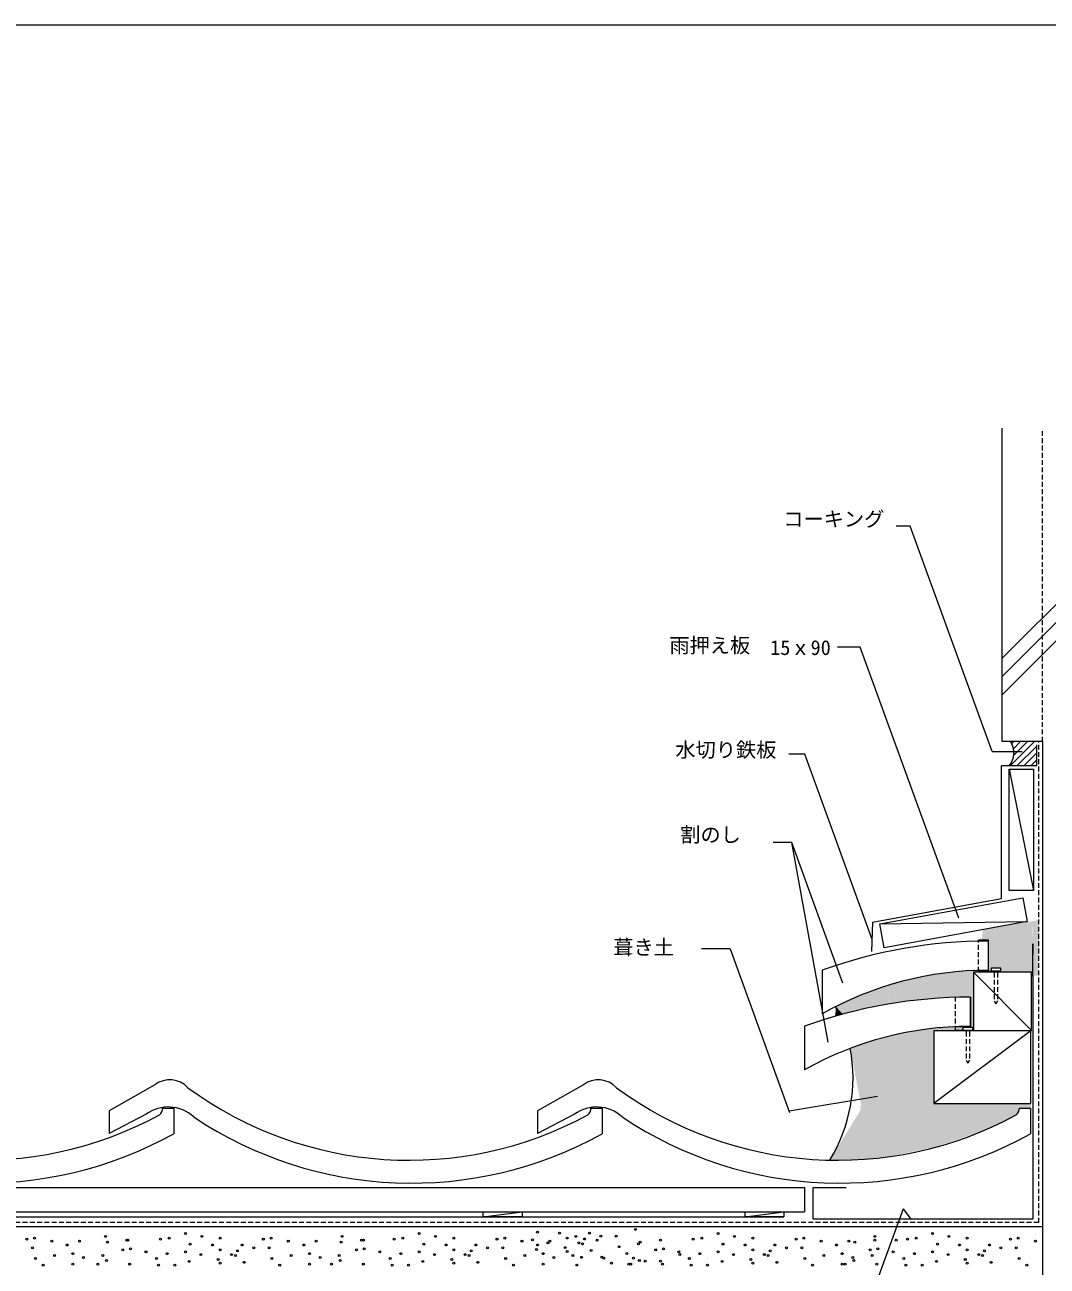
# Model space of a CAD drawing. Units: millimetres, scale not verified. Extents: x -203 to 197, y -138 to 132.
# Drawn here: x -63.6 to 62.8, y -21.9 to 131.6 of the extents above; entities that cross this region are included whole.
import ezdxf
from ezdxf.enums import TextEntityAlignment as Align

# ---------------------------------------------------------------- set-up
doc = ezdxf.new("R2010")
doc.units = ezdxf.units.MM
doc.header["$LTSCALE"] = 0.5
doc.linetypes.add('DASHED1', pattern=[1.8, 1.2, -0.6])
for name, color, linetype, lineweight in [('0-0', 5, 'Continuous', 18), ('1-0', 3, 'Continuous', 18), ('1-1', 7, 'Continuous', 18), ('1-2', 3, 'Continuous', 18), ('1-3', 7, 'Continuous', 18), ('1-4', 7, 'Continuous', 18), ('1-5', 8, 'Continuous', 18)]:
    doc.layers.add(name, color=color, linetype=linetype, lineweight=lineweight)
doc.styles.add('ＭＳ ゴシック', font='')
doc.styles.get('ＭＳ ゴシック').set_extended_font_data('MS Gothic')

msp = doc.modelspace()

# ---------------------------------------------------------------- linework, layer by layer
at = {"layer": '0-0'}
msp.add_line((-203.2432, 131.6351), (196.7568, 131.6351), dxfattribs=at)
at = {"layer": '1-0'}
for p, q in [((35.0315, 14.7194), (35.0315, 9.3194)), ((32.8112, 7.7812), (32.8112, 2.3812)), ((-47.5307, 0.5521), (-53.2024, -2.6729)), ((5.4694, 0.552), (-0.2023, -2.6729)), ((-53.2024, -2.6729), (-53.2024, -5.4729)), ((-46.5918, -2.3301), (-45.2023, -2.3301)), ((-45.2023, -2.3301), (-45.2023, -5.5114)), ((-45.2023, -2.3301), (-45.2023, -5.5114)), ((-0.2023, -2.6729), (-0.2023, -5.4729)), ((6.4082, -2.3301), (7.7977, -2.3301)), ((7.7977, -2.3301), (7.7977, -5.5114)), ((7.7977, -2.3301), (7.7977, -5.5114)), ((7.7978, -2.3301), (7.7978, -5.5114)), ((59.4083, -2.3301), (60.7977, -2.3301)), ((60.7977, -2.3301), (60.7977, -5.5114)), ((60.7977, -2.3301), (60.7977, -5.5114)), ((-48.6299, -3.1042), (-53.2024, -5.4729)), ((4.3702, -3.1042), (-0.2023, -5.4729))]:
    msp.add_line(p, q, dxfattribs=at)
msp.add_lwpolyline([(6.4083, -2.3301), (7.7978, -2.3301), (7.7978, -5.5114)], dxfattribs=at)
for centre, radius, start, end in [((55.5315, -41.8486), 60.168, 90, 109.92029), ((55.5315, -26.8926), 41.612, 90, 119.51465), ((53.3112, -48.7868), 60.168, 90, 109.92029), ((53.3112, -33.8308), 41.612, 90, 119.51465), ((-69.0696, 37.492), 46.2741, 233.73811, 298.51938), ((-45.6908, -1.8964), 3.0627, 42.69055, 126.92075), ((-16.0696, 37.492), 46.2741, 233.73811, 298.51938), ((7.3092, -1.8964), 3.0627, 42.69055, 126.92075), ((36.9304, 37.492), 46.2741, 233.73811, 298.51938), ((-45.8775, -6.8228), 4.6263, 47.12305, 126.50717), ((-47.6316, -2.3595), 1.0402, 309.08185, 1.61447), ((7.1225, -6.8228), 4.6263, 47.12305, 126.50717), ((5.3684, -2.3595), 1.0402, 309.08185, 1.61447), ((5.3684, -2.3595), 1.0402, 309.08185, 1.61447), ((58.3684, -2.3595), 1.0402, 309.08185, 1.61447), ((-68.7627, 36.9313), 48.5435, 236.25316, 299.03502), ((-15.7627, 36.9313), 48.5435, 236.25316, 299.03502), ((37.2373, 36.9313), 48.5435, 236.25316, 299.03502)]:
    msp.add_arc(centre, radius, start, end, dxfattribs=at)
at = {"layer": '1-1'}
for p, q in [((57.2703, 42.9993), (57.2703, 81.7703)), ((62.2703, 42.9993), (57.2703, 42.9993)), ((62.2703, 42.9993), (62.2703, -27.0007)), ((58.1572, 39.5768), (61.1572, 24.5768)), ((42.1257, 20.437), (60.3716, 20.7292)), ((55.5891, 18.4271), (54.3651, 18.4271)), ((55.5891, 14.5537), (55.5891, 18.4271)), ((53.7193, 14.4725), (60.9193, 7.2725)), ((56.8338, 14.5437), (54.3544, 14.5437)), ((56.301, 14.6565), (56.301, 14.4367)), ((56.701, 14.6565), (56.701, 14.4367)), ((60.8215, 7.2368), (48.8215, -1.7632)), ((52.4322, 7.6212), (52.4322, 7.3212)), ((52.8322, 7.3212), (52.8322, 7.1015)), ((53.2322, 7.3212), (53.2322, 7.1015)), ((-83.6866, -12.1735), (32.8331, -12.1735)), ((32.8331, -12.1735), (32.8331, -15.1735)), ((-143.5135, -15.1735), (32.8331, -15.1735)), ((-6.9049, -15.7736), (-2.1049, -15.1736)), ((25.4762, -15.7736), (30.2762, -15.1736)), ((-143.5135, -15.7736), (30.2762, -15.7736)), ((62.2703, -17.0007), (-143.5135, -17.0007))]:
    msp.add_line(p, q, dxfattribs=at)
at = {"layer": '1-1', "linetype": 'DASHED1'}
for p, q in [((62.2703, 42.9993), (62.2703, 81.5472)), ((54.3651, 14.5437), (54.3651, 18.4271)), ((54.3546, 14.5421), (54.3544, 14.5437)), ((56.301, 14.4367), (56.301, 10.9381)), ((56.301, 10.9381), (56.501, 10.5624)), ((52.8322, 7.1015), (52.8322, 3.6028)), ((52.8322, 3.6028), (53.0322, 3.2271))]:
    msp.add_line(p, q, dxfattribs=at)
at = {"layer": '1-1', "color": 3, "linetype": 'DASHED1'}
for q in [(61.8058, 42.9993), (-143.5135, -16.5014)]:
    msp.add_line((61.8058, -16.5014), q, dxfattribs=at)
at = {"layer": '1-1', "color": 3}
for p, q in [((61.5533, 39.9993), (57.1794, 39.9993)), ((41.2418, 20.6636), (41.1322, 17.0478)), ((61.072, 13.9737), (61.072, -16.0263)), ((33.8881, -16.0263), (61.072, -16.0263))]:
    msp.add_line(p, q, dxfattribs=at)
for points in [[(41.2418, 20.6636), (57.1794, 23.5829), (57.1794, 39.9993)], [(61.072, 13.9737), (61.072, 17.9722), (61.072, 16.6408)], [(33.8881, -16.0263), (33.8881, -12.1735), (37.997, -12.1735)]]:
    msp.add_lwpolyline(points, dxfattribs=at)
at = {"layer": '1-1'}
for points in [[(58.1572, 24.5768), (58.1572, 39.5768), (61.1572, 39.5768), (61.1572, 24.5768)], [(42.6662, 17.4861), (42.1257, 20.437), (59.8311, 23.6801), (60.3716, 20.7292)], [(53.7193, 7.2725), (60.9193, 7.2725), (60.9193, 14.4725), (53.7193, 14.4725)], [(55.901, 14.6565), (57.101, 14.6565), (57.101, 14.9565), (55.901, 14.9565)], [(48.8215, -1.7632), (60.8215, -1.7632), (60.8215, 7.2368), (48.8215, 7.2368)], [(-6.9049, -15.7736), (-6.9049, -15.1736), (-2.1049, -15.1736), (-2.1049, -15.7736)], [(25.4762, -15.7736), (25.4762, -15.1736), (30.2762, -15.1736), (30.2762, -15.7736)]]:
    msp.add_lwpolyline(points, close=True, dxfattribs=at)
at = {"layer": '1-1', "linetype": 'DASHED1'}
for points in [[(56.701, 14.4367), (56.701, 10.9381), (56.501, 10.5624)], [(51.4639, 11.4383), (51.4639, 7.6988), (51.4639, 7.6803)], [(53.2322, 7.1015), (53.2322, 3.6028), (53.0322, 3.2271)]]:
    msp.add_lwpolyline(points, dxfattribs=at)
at = {"layer": '1-1'}
for points in [[(51.4639, 11.4383), (53.3774, 11.4008), (53.3524, 7.7239), (51.4639, 7.6803)], [(51.4639, 7.7402), (51.4639, 7.3111), (53.615, 7.3111)], [(52.4322, 7.3212), (53.6322, 7.3212), (53.6322, 7.6212), (52.4322, 7.6212)]]:
    msp.add_lwpolyline(points, dxfattribs=at)
at = {"layer": '1-2'}
for p, q in [((55.5315, 18.3194), (55.5315, 14.7194)), ((53.3112, 11.3812), (53.3112, 7.7812))]:
    msp.add_line(p, q, dxfattribs=at)
at = {"layer": '1-2', "color": 7}
msp.add_arc((19.4546, 1.3941), 19.3721, 328.34796, 10.87224, dxfattribs=at)
at = {"layer": '1-3'}
for p, q in [((39.7198, 54.6547), (36.9227, 54.6547)), ((51.9146, 21.1499), (39.7198, 54.6547)), ((32.8626, 41.4317), (30.8788, 41.4317)), ((41.16, 18.6346), (32.8626, 41.4317)), ((31.2585, 30.5034), (28.9362, 30.5034)), ((37.5853, 13.1206), (31.2585, 30.5034)), ((35.7633, 5.8327), (31.2585, 30.5034)), ((23.6168, 17.3719), (20.0862, 17.3719)), ((23.6168, 17.3719), (30.9907, -2.8876)), ((30.9125, -2.6729), (41.8366, -0.8479)), ((45.0329, -14.7914), (22.8373, -75.7731)), ((45.0329, -14.7914), (45.9742, -16.0819))]:
    msp.add_line(p, q, dxfattribs=at)
at = {"layer": '1-3', "color": 3}
msp.add_line((61.5533, 39.9993), (61.5533, 42.5835), dxfattribs=at)
at = {"layer": '1-4'}
for p, q in [((57.2703, 53.294), (85.9459, 81.9696)), ((57.2703, 51.0313), (85.9459, 79.7069)), ((57.2703, 48.7685), (85.9459, 77.4441)), ((45.9124, 69.6163), (44.1516, 69.6163)), ((56.0446, 41.7784), (45.9124, 69.6163)), ((58.2609, 39.9993), (61.2609, 42.9993)), ((58.4614, 42.7453), (58.7153, 42.9993)), ((58.6725, 42.1079), (59.5639, 42.9993)), ((58.6973, 41.2842), (60.4124, 42.9993)), ((56.0446, 41.7784), (59.7355, 41.7784)), ((59.1095, 39.9993), (61.5533, 42.4431)), ((59.958, 39.9993), (61.5533, 41.5946)), ((60.8065, 39.9993), (61.5533, 40.7461))]:
    msp.add_line(p, q, dxfattribs=at)
for centre in [(-62.4324, -18.4337), (-53.6294, -18.1958), (-45.778, -18.4337), (-43.7556, -17.8389), (-41.7333, -18.1958), (-39.473, -18.4337), (-33.1681, -18.4337), (-24.365, -18.1958), (-16.8705, -18.4337), (-14.8482, -17.8389), (-12.8258, -18.1958), (-10.5656, -18.4337), (-4.2607, -18.4337), (-0.2119, -17.6886), (-0.2119, -17.6886), (2.5242, -17.8076), (2.5242, -17.8076), (3.4759, -18.4024), (3.4759, -18.4024), (4.5424, -18.1958), (5.6172, -18.5214), (5.6172, -18.5214), (6.212, -17.8076), (6.212, -17.8076), (7.6395, -18.1645), (7.6395, -18.1645), (9.5429, -18.1645), (9.5429, -18.1645), (11.9221, -17.3318), (20.1263, -18.4337), (22.1486, -17.8389), (24.1709, -18.1958), (26.4312, -18.4337), (32.7361, -18.4337), (41.5392, -18.1958), (46.6545, -18.4337), (48.6768, -17.8389), (50.6991, -18.1958), (52.9594, -18.4337), (59.2643, -18.4337), (-63.3841, -18.5527), (-62.6704, -19.6233), (-62.6704, -19.6233), (-60.2912, -18.7906), (-58.3878, -19.2665), (-58.3878, -19.2665), (-56.8413, -18.7906), (-53.3914, -18.9096), (-53.3914, -18.9096), (-51.4881, -19.8613), (-51.4881, -19.8613), (-51.0122, -18.6717), (-50.8932, -18.6717), (-50.5364, -19.7423), (-50.5364, -19.7423), (-46.8486, -18.5527), (-43.1608, -19.1475), (-43.1608, -19.1475), (-40.4247, -19.2665), (-40.4247, -19.2665), (-39.473, -19.8613), (-39.473, -19.8613), (-37.3317, -19.9802), (-37.3317, -19.9802), (-36.7369, -19.2665), (-36.7369, -19.2665), (-35.3094, -19.6233), (-35.3094, -19.6233), (-34.1198, -18.5527), (-33.406, -19.6233), (-33.406, -19.6233), (-31.0268, -18.7906), (-29.1234, -19.2665), (-29.1234, -19.2665), (-27.577, -18.7906), (-24.484, -18.9096), (-24.484, -18.9096), (-22.5806, -19.8613), (-22.5806, -19.8613), (-21.9858, -18.6717), (-21.7479, -18.6717), (-21.6289, -19.7423), (-21.6289, -19.7423), (-17.9411, -18.5527), (-14.2534, -19.1475), (-14.2534, -19.1475), (-11.5173, -19.2665), (-11.5173, -19.2665), (-10.5656, -19.8613), (-10.5656, -19.8613), (-8.4243, -19.9802), (-8.4243, -19.9802), (-7.8295, -19.2665), (-7.8295, -19.2665), (-6.402, -19.6233), (-6.402, -19.6233), (-5.2124, -18.5527), (-4.4986, -19.6233), (-4.4986, -19.6233), (-2.1194, -18.7906), (-0.8067, -18.6403), (-0.8067, -18.6403), (-0.3308, -19.8299), (-0.3308, -19.8299), (-0.216, -19.2665), (-0.216, -19.2665), (1.0967, -18.9972), (1.0967, -18.9972), (1.3305, -18.7906), (3.238, -19.592), (3.238, -19.592), (3.4759, -20.0679), (3.4759, -20.0679), (4.9034, -18.9972), (4.9034, -18.9972), (5.3793, -19.1162), (5.3793, -19.1162), (6.4499, -19.9489), (6.4499, -19.9489), (7.1595, -18.6717), (9.8998, -19.4731), (9.8998, -19.4731), (12.279, -19.1162), (12.279, -19.1162), (12.5128, -18.9096), (12.5128, -18.9096), (14.4161, -19.8613), (14.4161, -19.8613), (15.0109, -18.6717), (15.3678, -19.7423), (15.3678, -19.7423), (19.0556, -18.5527), (22.7434, -19.1475), (22.7434, -19.1475), (25.4795, -19.2665), (25.4795, -19.2665), (26.4312, -19.8613), (26.4312, -19.8613), (28.5725, -19.9802), (28.5725, -19.9802), (29.1673, -19.2665), (29.1673, -19.2665), (30.5948, -19.6233), (30.5948, -19.6233), (31.7844, -18.5527), (32.4982, -19.6233), (32.4982, -19.6233), (34.8774, -18.7906), (36.7807, -19.2665), (36.7807, -19.2665), (38.3272, -18.7906), (39.041, -18.9096), (39.041, -18.9096), (40.9444, -19.8613), (40.9444, -19.8613), (41.5392, -18.6717), (41.8961, -19.7423), (41.8961, -19.7423), (44.1563, -18.6717), (45.5838, -18.5527), (49.2716, -19.1475), (49.2716, -19.1475), (52.0077, -19.2665), (52.0077, -19.2665), (52.9594, -19.8613), (52.9594, -19.8613), (55.1007, -19.9802), (55.1007, -19.9802), (55.6955, -19.2665), (55.6955, -19.2665), (57.123, -19.6233), (57.123, -19.6233), (58.3126, -18.5527), (59.0264, -19.6233), (59.0264, -19.6233), (61.4056, -18.7906), (-62.3135, -20.9319), (-62.3135, -20.9319), (-59.9343, -20.575), (-59.9343, -20.575), (-57.674, -20.3371), (-57.674, -20.3371), (-56.3655, -20.8129), (-56.3655, -20.8129), (-53.9862, -20.575), (-53.9862, -20.575), (-53.5104, -21.1698), (-53.5104, -21.1698), (-48.633, -20.0992), (-48.633, -20.0992), (-47.3244, -20.9319), (-47.3244, -20.9319), (-46.0159, -20.3371), (-46.0159, -20.3371), (-43.7556, -20.0992), (-43.7556, -20.0992), (-43.2798, -21.2888), (-43.2798, -21.2888), (-41.8522, -20.4561), (-41.8522, -20.4561), (-39.7109, -21.0509), (-39.7109, -21.0509), (-39.473, -21.5267), (-39.473, -21.5267), (-38.0455, -20.4561), (-38.0455, -20.4561), (-37.5697, -20.575), (-37.5697, -20.575), (-36.499, -21.4078), (-36.499, -21.4078), (-33.0492, -20.9319), (-33.0492, -20.9319), (-30.6699, -20.575), (-30.6699, -20.575), (-28.4097, -20.3371), (-28.4097, -20.3371), (-27.1011, -20.8129), (-27.1011, -20.8129), (-24.7219, -20.575), (-24.7219, -20.575), (-24.6029, -21.1698), (-24.6029, -21.1698), (-19.7256, -20.0992), (-19.7256, -20.0992), (-18.417, -20.9319), (-18.417, -20.9319), (-17.1084, -20.3371), (-17.1084, -20.3371), (-14.8482, -20.0992), (-14.8482, -20.0992), (-14.3723, -21.2888), (-14.3723, -21.2888), (-12.9448, -20.4561), (-12.9448, -20.4561), (-10.8035, -21.0509), (-10.8035, -21.0509), (-10.5656, -21.5267), (-10.5656, -21.5267), (-9.1381, -20.4561), (-9.1381, -20.4561), (-8.6622, -20.575), (-8.6622, -20.575), (-7.5916, -21.4078), (-7.5916, -21.4078), (-4.1417, -20.9319), (-4.1417, -20.9319), (-1.7625, -20.575), (-1.7625, -20.575), (0.4977, -20.3371), (0.4977, -20.3371), (1.8063, -20.8129), (1.8063, -20.8129), (4.1855, -20.575), (4.1855, -20.575), (5.2588, -20.7887), (5.2588, -20.7887), (7.7585, -20.7816), (7.7585, -20.7816), (7.9949, -20.9077), (7.9949, -20.9077), (8.9466, -21.5025), (8.9466, -21.5025), (10.8515, -20.3058), (10.8515, -20.3058), (11.6827, -20.9077), (11.6827, -20.9077), (12.3938, -21.1698), (12.3938, -21.1698), (13.1103, -21.2646), (13.1103, -21.2646), (15.0136, -21.2646), (15.0136, -21.2646), (17.2712, -20.0992), (17.2712, -20.0992), (17.3928, -20.4318), (18.5798, -20.9319), (18.5798, -20.9319), (19.8883, -20.3371), (19.8883, -20.3371), (22.1486, -20.0992), (22.1486, -20.0992), (22.6244, -21.2888), (22.6244, -21.2888), (24.052, -20.4561), (24.052, -20.4561), (26.1932, -21.0509), (26.1932, -21.0509), (26.4312, -21.5267), (26.4312, -21.5267), (27.8587, -20.4561), (27.8587, -20.4561), (28.3345, -20.575), (28.3345, -20.575), (29.4052, -21.4078), (29.4052, -21.4078), (32.8551, -20.9319), (32.8551, -20.9319), (35.2343, -20.575), (35.2343, -20.575), (37.4945, -20.3371), (37.4945, -20.3371), (38.8031, -20.8129), (38.8031, -20.8129), (38.922, -21.1698), (38.922, -21.1698), (41.1823, -20.575), (41.1823, -20.575), (43.7994, -20.0992), (43.7994, -20.0992), (45.108, -20.9319), (45.108, -20.9319), (46.4165, -20.3371), (46.4165, -20.3371), (48.6768, -20.0992), (48.6768, -20.0992), (49.1527, -21.2888), (49.1527, -21.2888), (50.5802, -20.4561), (50.5802, -20.4561), (52.7215, -21.0509), (52.7215, -21.0509), (52.9594, -21.5267), (52.9594, -21.5267), (54.3869, -20.4561), (54.3869, -20.4561), (54.8628, -20.575), (54.8628, -20.575), (55.9334, -21.4078), (55.9334, -21.4078), (59.3833, -20.9319), (59.3833, -20.9319), (-61.3618, -21.7646), (-61.3618, -21.7646), (-57.674, -21.6457), (-57.674, -21.6457), (-54.581, -21.6457), (-54.581, -21.6457), (-50.6553, -21.6457), (-50.6553, -21.6457), (-47.0865, -21.7646), (-47.0865, -21.7646), (-45.0642, -21.7646), (-45.0642, -21.7646), (-32.0975, -21.7646), (-32.0975, -21.7646), (-28.4097, -21.6457), (-28.4097, -21.6457), (-25.6736, -21.6457), (-25.6736, -21.6457), (-21.7479, -21.6457), (-21.7479, -21.6457), (-18.1791, -21.7646), (-18.1791, -21.7646), (-16.1567, -21.7646), (-16.1567, -21.7646), (-3.19, -21.7646), (-3.19, -21.7646), (0.4977, -21.6457), (0.4977, -21.6457), (4.664, -21.7404), (4.664, -21.7404), (11.0879, -21.6214), (11.0879, -21.6214), (11.3232, -21.6457), (11.3232, -21.6457), (15.2489, -21.6457), (15.2489, -21.6457), (18.8177, -21.7646), (18.8177, -21.7646), (20.84, -21.7646), (20.84, -21.7646), (33.8067, -21.7646), (33.8067, -21.7646), (37.4945, -21.6457), (37.4945, -21.6457), (37.8514, -21.6457), (37.8514, -21.6457), (41.7771, -21.6457), (41.7771, -21.6457), (45.3459, -21.7646), (45.3459, -21.7646), (47.3682, -21.7646), (47.3682, -21.7646), (60.335, -21.7646), (60.335, -21.7646)]:
    msp.add_circle(centre, 0.119, dxfattribs=at)
msp.add_arc((56.1289, 41.6192), 2.5901, 321.28827, 32.19731, dxfattribs=at)
at = {"layer": '1-5', "color": 7}
for p, q in [((55.5315, 14.7194), (55.5315, 14.4721)), ((47.456, 7.3443), (47.456, 7.3437)), ((49.5539, 7.646), (49.5539, 7.536))]:
    msp.add_line(p, q, dxfattribs=at)
at = {"layer": '1-5', "color": 1}
for centre, radius, start, end in [((55.5315, -26.8926), 41.612, 90, 119.51465), ((55.5315, -26.8926), 41.612, 90, 119.51465), ((34.7877, 9.6315), 1.9988, 342.84947, 16.95138), ((19.4546, 1.3941), 19.3721, 328.34796, 10.87224)]:
    msp.add_arc(centre, radius, start, end, dxfattribs=at)
at = {"layer": '1-5', "color": 7}
msp.add_arc((34.7877, 9.6315), 1.9988, 342.84947, 16.95138, dxfattribs=at)
at = {"layer": '1-5'}
for points in [[(61.8058, 20.9191), (54.9027, 19.7275), (54.7375, 18.3141)], [(61.8058, 20.9191), (54.7375, 18.3141), (55.5315, 18.3194)], [(61.8058, 20.9191), (60.3772, 20.6788), (54.9027, 19.7275)], [(55.5315, 18.3194), (61.0395, 14.4377), (61.0274, 20.5969)], [(61.8058, 20.9191), (61.0274, 20.5969), (61.0274, 20.5969)], [(61.8058, 20.9191), (61.0274, 20.5966), (61.072, 13.9737)], [(61.8058, 20.9191), (61.072, 13.9737), (61.7193, 14.0729)], [(55.5315, 18.3194), (55.5315, 14.4725), (55.901, 14.9565), (55.901, 14.6565)], [(55.5315, 18.3194), (55.901, 14.9565), (57.101, 14.9565)], [(55.5315, 18.3194), (57.101, 14.9565), (61.0395, 14.4377)], [(46.1453, 13.6075), (53.7193, 14.4725), (48.7987, 14.1344), (51.038, 14.4731)], [(46.1453, 13.6075), (53.3112, 11.3812), (53.7193, 14.4725)], [(53.7193, 14.4725), (55.5315, 14.7194), (51.038, 14.4731), (52.8258, 14.6048)], [(55.5315, 14.7194), (54.3651, 14.703), (52.8258, 14.6048)], [(53.7193, 14.4725), (53.3112, 11.3812), (53.7103, 7.6609), (53.3339, 7.642)], [(55.5315, 14.7194), (53.7193, 14.4725), (55.5315, 14.7194), (55.5323, 14.4725)], [(55.901, 14.6565), (55.5315, 14.4721), (56.301, 14.6565), (56.301, 14.4725)], [(57.101, 14.9565), (57.1052, 14.4794), (60.9193, 14.4725)], [(42.7814, 10.4527), (46.1453, 13.6075), (38.7685, 11.1799), (40.2928, 11.8385)], [(46.1453, 13.6075), (43.172, 12.8171), (40.2928, 11.8385), (41.723, 12.3466)], [(46.1453, 13.6075), (42.7975, 10.4533), (45.449, 10.8976)], [(46.1453, 13.6075), (45.449, 10.8976), (47.8013, 11.1234)], [(46.1453, 13.6075), (47.8013, 11.1234), (49.3632, 11.2363)], [(46.1453, 13.6075), (49.3632, 11.2363), (50.7934, 11.3681)], [(46.1453, 13.6075), (50.7934, 11.3681), (52.1107, 11.3304)], [(46.1453, 13.6075), (52.1107, 11.3304), (53.3112, 11.3812)], [(36.6997, 10.2143), (42.7814, 10.4527), (38.7685, 11.1799)], [(36.8785, 9.6279), (36.6977, 9.0421), (37.5659, 9.2861)], [(36.6997, 10.2143), (41.6583, 10.2353), (42.7975, 10.4533)], [(36.6997, 10.2143), (40.0832, 9.9119), (41.6583, 10.2353)], [(36.6997, 10.2143), (36.8785, 9.6279), (37.5659, 9.2861)], [(36.6997, 10.2143), (37.5659, 9.2861), (39.1129, 9.6728)], [(36.6997, 10.2143), (39.1129, 9.6728), (40.0832, 9.9119)], [(49.5539, 7.608), (52.4322, 7.6212), (53.3351, 7.7786)], [(49.5539, 7.608), (53.3351, 7.7786), (52.6805, 7.7693)], [(49.5539, 7.608), (52.6805, 7.7693), (51.8417, 7.7555)], [(49.5539, 7.608), (51.8417, 7.7555), (50.9521, 7.7186)], [(49.5539, 7.608), (50.9521, 7.7186), (50.1362, 7.6541)], [(52.4322, 7.6212), (53.3417, 7.626), (53.3351, 7.7786)], [(38.4789, 5.0481), (48.8215, 7.2368), (47.4559, 7.344)], [(38.4789, 5.0481), (47.4559, 7.344), (45.7672, 7.0701)], [(38.4789, 5.0481), (48.8215, -1.7632), (38.4789, 5.0481), (48.8215, 7.2368)], [(38.4789, 5.0481), (45.7672, 7.0701), (44.5957, 6.8419)], [(38.4789, 5.0481), (44.5957, 6.8419), (43.0895, 6.4768)], [(38.4789, 5.0481), (43.0895, 6.4768), (41.5224, 6.1117)], [(47.4258, 7.3629), (47.4559, 7.344), (47.6188, 7.3879), (48.3847, 7.4825)], [(47.4258, 7.3629), (47.4258, 7.3363), (47.4559, 7.344)], [(47.4559, 7.344), (49.5605, 7.6087), (48.3847, 7.4825)], [(48.8215, 7.2368), (49.5539, 7.608), (47.456, 7.344)], [(47.456, 7.344), (48.8215, 7.2368), (47.456, 7.344)], [(49.5605, 7.6087), (48.8215, 7.2368), (52.4322, 7.2368)], [(49.5605, 7.6087), (49.5539, 7.6113), (49.5462, 7.6126)], [(49.5539, 7.608), (50.1362, 7.6541), (49.5539, 7.6113)], [(49.5605, 7.6087), (52.4322, 7.6212), (49.5539, 7.6113)], [(49.5605, 7.6087), (52.4322, 7.2368), (52.4322, 7.6212)], [(38.4789, 5.0481), (41.5224, 6.1117), (40.2749, 5.6857)], [(38.4789, 5.0481), (39.9008, -2.3548), (48.8215, -1.7632)], [(39.9008, -2.3548), (35.9451, -8.7716), (59.4082, -2.3302), (59.3172, -2.6989)], [(35.9451, -8.7716), (39.6886, -8.7447), (59.3172, -2.6989), (59.0351, -3.1422)], [(48.8215, -1.7632), (39.7129, -2.1376), (39.8803, -3.0248)], [(48.8215, -1.7632), (39.9822, -2.4571), (59.4082, -2.3302)], [(60.7977, -2.3301), (60.8215, -1.7632), (40.6559, -2.2555), (48.8215, -1.7632)], [(39.6886, -8.7447), (43.6385, -8.261), (59.0351, -3.1422), (58.5514, -3.4647)], [(43.6385, -8.261), (48.9185, -7.1728), (58.5514, -3.4647), (57.1004, -4.1499)], [(48.9185, -7.1728), (54.1985, -5.3993), (57.1004, -4.1499)]]:
    msp.add_solid(points, dxfattribs=at)

# ---------------------------------------------------------------- texts
at = {"layer": '1-3', "style": 'ＭＳ ゴシック'}
for s, p in [('雨押え板', (16.1129, 53.4222)), ('15ｘ90', (28.5861, 53.1481)), ('水切り鉄板', (16.8517, 40.5136)), ('割のし', (17.4575, 30.0138)), ('葺き土', (9.1788, 16.0813))]:
    msp.add_text(s, height=1.833, dxfattribs=at).set_placement(p, align=Align.BOTTOM_LEFT)
at = {"layer": '1-4', "style": 'ＭＳ ゴシック'}
msp.add_text('コーキング', height=1.833, dxfattribs=at).set_placement((30.2082, 69.0501), align=Align.BOTTOM_LEFT)

doc.saveas('drawing.dxf')
